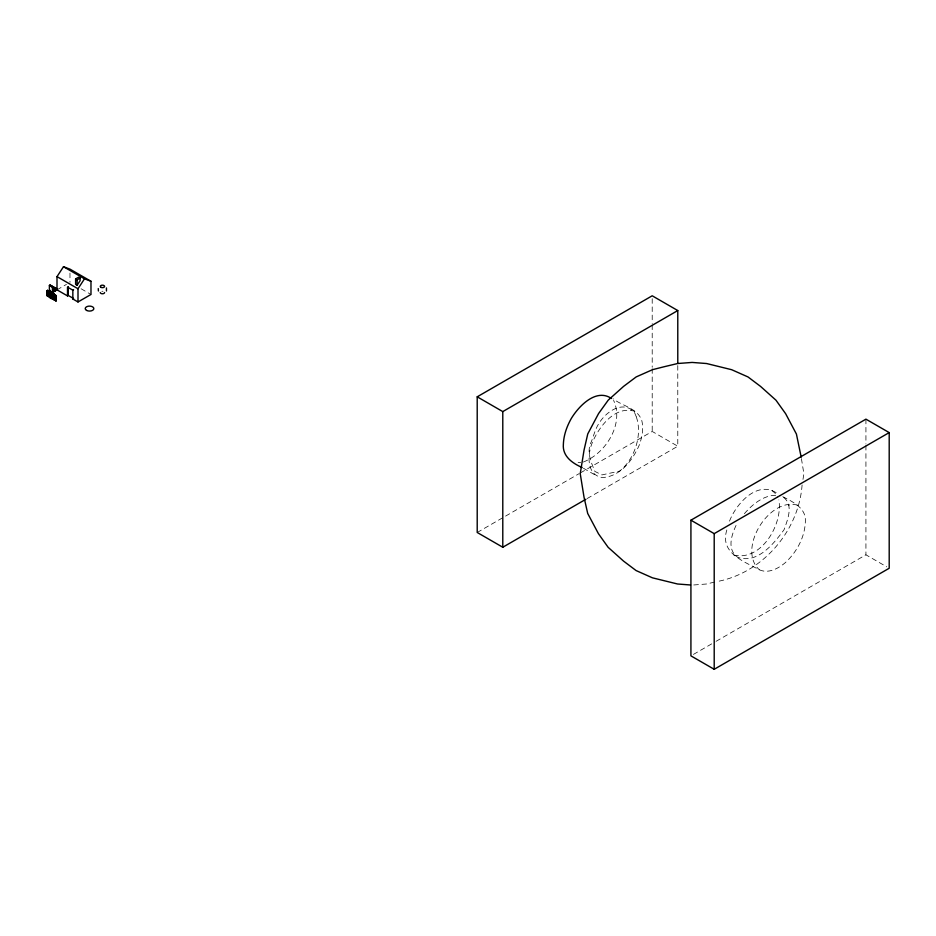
<?xml version="1.0" encoding="UTF-8"?>
<svg xmlns="http://www.w3.org/2000/svg" width="936" height="936" viewBox="0 0 936 936"><rect width="100%" height="100%" fill="white"/><g stroke="black" fill="none" stroke-linecap="round" stroke-linejoin="round"><path stroke-width="0.7" stroke-dasharray="4.68 3.51" d="M636.328 416.976C642.576 434.515 634.83 459.213 619.55 471.136L601.93 474.903L594.828 471.381C591.025 461.881 586.135 451.409 591.458 441.429C593.798 435.369 595.331 428.817 598.97 423.353C605.826 411.922 622.943 399.625 634.468 412.413L636.691 417.713M726.839 529.952C719.527 552.977 743.289 561.027 759.388 569.813C768.573 573.932 778.366 568.468 785.386 562.606C796.676 552.111 804.703 537.545 805.346 521.96C806.586 507.675 792.23 501.649 781.782 496.15C794.407 503.521 787.843 519.188 784.029 529.764C773.744 543.711 757.61 564.186 737.767 557.329C725.821 549.081 732.221 532.876 737.474 522.522M802.093 484.953C798.747 531.355 762.033 573.733 715.923 581.759M802.983 479.396L803.884 473.827L801.415 458.546M729.53 521.13C736.328 503.334 758.148 478.963 778.073 493.997M789.13 505.709L788.638 504.609M744.412 513.677C753.129 503.404 766.385 492.921 780.437 495.776M57.002 289.844L66.444 284.392M477.208 532.479L579.185 473.604M580.437 472.879L652.205 431.449L677.781 446.215L677.781 364.525M587.129 498.549L677.781 446.215M693.436 654.404L714.847 642.037M716.098 641.312L865.929 554.814L886.755 566.842M583.315 462.045C605.873 453.281 624.394 423.844 613.595 400.362M714.566 582.075L706.481 584.005L692.008 585.105M578.12 462.63L580.718 462.337M634.9 411.36C615.245 405.265 599.449 426.172 592.546 442.061C587.387 453.667 585.936 475.078 602.398 477.547C620.205 476.681 632.56 460.336 639.183 445.279C642.026 437.498 643.746 429.074 641.862 420.849C637.907 408.201 622.3 406.142 613.033 398.736M797.46 505.194C769.1 496.77 736.761 549.42 759.388 569.813M733.812 555.048C761.366 561.623 783.151 524.02 778.846 499.918M583.42 468.246L596.829 475.979M81.104 288.768L90.979 294.477M771.884 490.429L776.155 494.208L777.769 497.636M865.929 419.164L865.929 443.956M865.929 445.419L865.929 554.814M652.205 298.701L652.205 323.505M652.205 324.956L652.205 367.263M652.205 368.725L652.205 431.449M69.978 273.101L69.978 282.356M101.872 291.318A2.164 1.252 0 0 1 102.995 291.318"/><path stroke-width="1.4" d="M98.257 288.557L98.397 291.002M106.458 291.002L106.458 287.937M55.961 300.947L55.201 294.77L56.347 296.314L55.961 300.947L46.8 295.659L46.8 291.248L47.56 290.371L48.298 290.792C46.203 296.022 54.405 304.083 52.521 293.237M46.987 291.143L47.56 290.371M50.24 297.203L49.819 291.669L49.093 291.248L48.321 292.126L47.186 290.581M49.093 291.248L48.52 292.02L47.373 290.476M51.761 298.081L51.351 292.558L50.614 292.126L49.854 293.015L48.707 291.47M50.24 292.792L50.614 292.126M56.347 300.725L52.907 299.181L52.872 293.436L52.147 293.015L51.375 293.892L50.24 292.348M51.761 293.67L52.147 293.015M54.814 299.848L54.405 294.313L53.668 293.892L52.907 294.77L51.761 293.237M53.293 294.559L53.668 293.892M54.814 295.437L55.201 294.77M67.509 295.905L57.002 289.844L57.002 276.623L63.496 266.713L69.978 269.135L90.979 281.256L90.979 294.477L78.004 301.965L72.844 298.993L72.844 290.183L67.509 287.095L67.509 295.905L68.269 295.472L73.616 298.549L72.844 298.993M77.126 285.258L80.098 280.73L80.098 278.086L78.566 277.208L75.605 278.916L75.605 284.38L77.126 285.258L77.126 279.794L80.098 278.086M78.004 301.965L78.004 288.744L84.497 278.834L90.979 281.256M57.002 289.844L52.428 292.488L49.374 290.733L49.374 285.445L50.134 285L57.002 288.967L55.481 289.844M52.428 287.2L53.188 286.767L53.188 292.055M46.8 291.248L47.56 296.092L47.947 290.581M53.188 287.644L53.949 287.2L53.949 291.611M49.374 290.733L50.134 290.289M53.949 288.089L54.721 287.644L54.721 291.166M49.468 291.47L49.468 296.759M54.721 288.522L55.481 288.089L55.481 290.733M51 292.348L51 297.636M54.054 294.115L54.054 299.403M53.293 294.115L54.405 294.313M55.575 294.992L55.575 300.28M72.844 290.183L73.616 289.739M585.877 499.274L502.784 547.244L477.208 532.479L477.208 396.817L652.205 295.788L677.781 310.553L677.781 363.063M477.208 396.817L502.784 411.594L677.781 310.553M690.92 520.194L865.929 419.164L889.2 432.596L889.2 568.257L714.203 669.287L690.92 655.855L690.92 520.194L714.203 533.637L889.2 432.596M690.557 584.988L677.535 583.994L652.45 577.828L636.094 570.562L623.54 561.097L608.143 547.314L598.502 533.824L587.703 513.466L584.052 497.32L580.238 473.698L584.052 450.076L587.761 433.93L598.549 413.595L608.248 400.117L623.633 386.346L636.211 376.904L652.603 369.65L664.162 366.736L677.652 363.519L692.125 362.431L706.586 363.531L731.671 369.708L748.028 376.962L760.582 386.428L775.979 400.21L785.632 413.7L796.419 434.058L801.193 457.154M582.204 467.544C572.563 463.367 562.36 456.312 563.355 444.448C563.659 435.275 566.795 426.524 571.241 418.579C578.811 406.025 596.15 387.995 611.454 398.479M63.496 266.713L84.497 278.834M75.605 278.916L77.126 279.794M57.002 276.623L78.004 288.744M49.374 285.445L55.481 288.967L56.242 288.522L56.242 290.289M48.894 291.353L51.574 293.787L51.948 293.12L53.095 294.664L54.218 294.43L54.627 295.542M56.148 296.431L54.019 294.536M714.203 533.637L714.203 669.287M502.784 411.594L502.784 547.244M68.269 286.65L68.269 295.472M52.428 292.488L52.428 286.322L50.134 285.878L50.134 285M104.586 292.523A2.164 1.252 0 0 1 102.433 293.764A2.164 1.252 0 0 1 100.269 292.523M100.901 287.293A2.164 1.252 0 0 0 104.516 286.732A2.164 1.252 0 0 0 101.872 285.211A2.164 1.252 0 0 0 100.901 287.293M86.557 310.401A4.317 2.492 0 0 0 93.729 309.172A4.317 2.492 0 0 0 88.3 306.201A4.317 2.492 0 0 0 86.557 310.401"/></g></svg>
